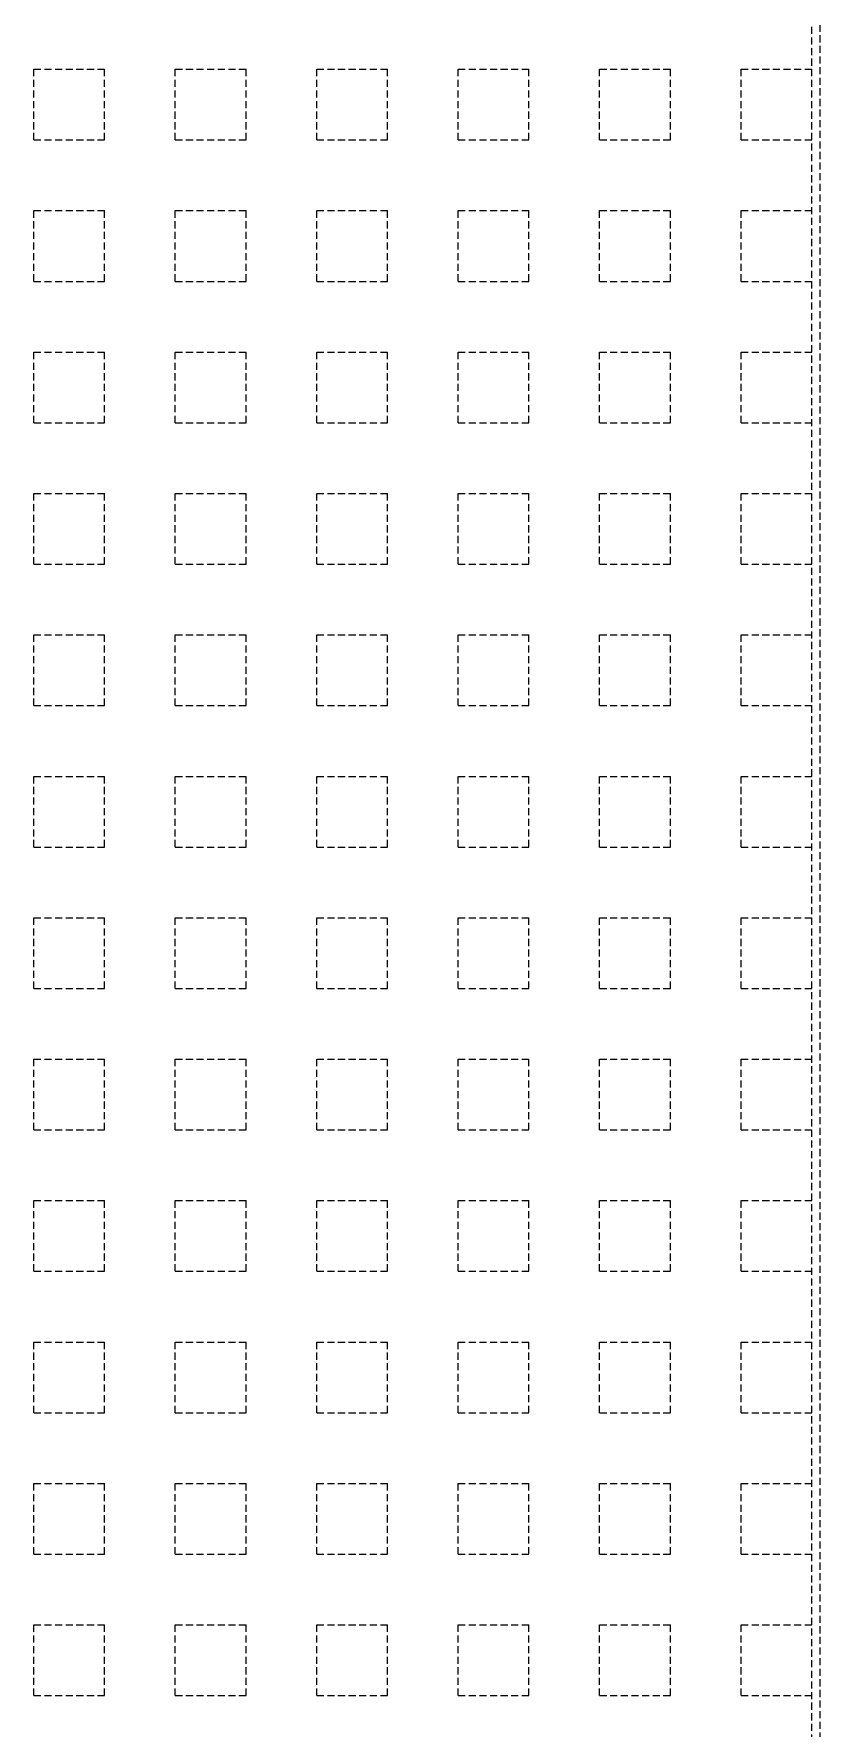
# Model space of a CAD drawing. Extents: x -1457 to 23780, y -2071 to 4205.
# Drawn here: x 4795 to 4822.8, y 1053.8 to 1113.8 of the extents above; entities that cross this region are included whole.
import ezdxf

# ---------------------------------------------------------------- set-up
doc = ezdxf.new("R2010")
doc.units = 0
doc.header["$MEASUREMENT"] = 0
doc.linetypes.add('HIDDEN', pattern=[0.375, 0.25, -0.125])
doc.layers.add('M-TEFRIS2-015', color=129, linetype='Continuous', lineweight=9)

msp = doc.modelspace()

# ---------------------------------------------------------------- linework, layer by layer
at = {"layer": 'M-TEFRIS2-015', "linetype": 'HIDDEN', "lineweight": 0}
for p, q in [((4822.5, 285), (4822.5, 2034.319)), ((4822.793, 284.7), (4822.793, 2034.319)), ((4795, 1112.5), (4797.5, 1112.5)), ((4795, 1110), (4795, 1112.5)), ((4797.5, 1110), (4797.5, 1112.5)), ((4800, 1112.5), (4802.5, 1112.5)), ((4800, 1110), (4800, 1112.5)), ((4802.5, 1110), (4802.5, 1112.5)), ((4805, 1112.5), (4807.5, 1112.5)), ((4805, 1110), (4805, 1112.5)), ((4807.5, 1110), (4807.5, 1112.5)), ((4810, 1112.5), (4812.5, 1112.5)), ((4810, 1110), (4810, 1112.5)), ((4812.5, 1110), (4812.5, 1112.5)), ((4815, 1112.5), (4817.5, 1112.5)), ((4815, 1110), (4815, 1112.5)), ((4817.5, 1110), (4817.5, 1112.5)), ((4820, 1112.5), (4822.5, 1112.5)), ((4820, 1110), (4820, 1112.5)), ((4795, 1110), (4797.5, 1110)), ((4800, 1110), (4802.5, 1110)), ((4805, 1110), (4807.5, 1110)), ((4810, 1110), (4812.5, 1110)), ((4815, 1110), (4817.5, 1110)), ((4820, 1110), (4822.5, 1110)), ((4795, 1107.5), (4797.5, 1107.5)), ((4795, 1105), (4795, 1107.5)), ((4797.5, 1105), (4797.5, 1107.5)), ((4800, 1107.5), (4802.5, 1107.5)), ((4800, 1105), (4800, 1107.5)), ((4802.5, 1105), (4802.5, 1107.5)), ((4805, 1107.5), (4807.5, 1107.5)), ((4805, 1105), (4805, 1107.5)), ((4807.5, 1105), (4807.5, 1107.5)), ((4810, 1107.5), (4812.5, 1107.5)), ((4810, 1105), (4810, 1107.5)), ((4812.5, 1105), (4812.5, 1107.5)), ((4815, 1107.5), (4817.5, 1107.5)), ((4815, 1105), (4815, 1107.5)), ((4817.5, 1105), (4817.5, 1107.5)), ((4820, 1107.5), (4822.5, 1107.5)), ((4820, 1105), (4820, 1107.5)), ((4795, 1105), (4797.5, 1105)), ((4800, 1105), (4802.5, 1105)), ((4805, 1105), (4807.5, 1105)), ((4810, 1105), (4812.5, 1105)), ((4815, 1105), (4817.5, 1105)), ((4820, 1105), (4822.5, 1105)), ((4795, 1102.5), (4797.5, 1102.5)), ((4795, 1100), (4795, 1102.5)), ((4797.5, 1100), (4797.5, 1102.5)), ((4800, 1102.5), (4802.5, 1102.5)), ((4800, 1100), (4800, 1102.5)), ((4802.5, 1100), (4802.5, 1102.5)), ((4805, 1102.5), (4807.5, 1102.5)), ((4805, 1100), (4805, 1102.5)), ((4807.5, 1100), (4807.5, 1102.5)), ((4810, 1102.5), (4812.5, 1102.5)), ((4810, 1100), (4810, 1102.5)), ((4812.5, 1100), (4812.5, 1102.5)), ((4815, 1102.5), (4817.5, 1102.5)), ((4815, 1100), (4815, 1102.5)), ((4817.5, 1100), (4817.5, 1102.5)), ((4820, 1102.5), (4822.5, 1102.5)), ((4820, 1100), (4820, 1102.5)), ((4795, 1100), (4797.5, 1100)), ((4800, 1100), (4802.5, 1100)), ((4805, 1100), (4807.5, 1100)), ((4810, 1100), (4812.5, 1100)), ((4815, 1100), (4817.5, 1100)), ((4820, 1100), (4822.5, 1100)), ((4795, 1097.5), (4797.5, 1097.5)), ((4795, 1095), (4795, 1097.5)), ((4797.5, 1095), (4797.5, 1097.5)), ((4800, 1097.5), (4802.5, 1097.5)), ((4800, 1095), (4800, 1097.5)), ((4802.5, 1095), (4802.5, 1097.5)), ((4805, 1097.5), (4807.5, 1097.5)), ((4805, 1095), (4805, 1097.5)), ((4807.5, 1095), (4807.5, 1097.5)), ((4810, 1097.5), (4812.5, 1097.5)), ((4810, 1095), (4810, 1097.5)), ((4812.5, 1095), (4812.5, 1097.5)), ((4815, 1097.5), (4817.5, 1097.5)), ((4815, 1095), (4815, 1097.5)), ((4817.5, 1095), (4817.5, 1097.5)), ((4820, 1097.5), (4822.5, 1097.5)), ((4820, 1095), (4820, 1097.5)), ((4795, 1095), (4797.5, 1095)), ((4800, 1095), (4802.5, 1095)), ((4805, 1095), (4807.5, 1095)), ((4810, 1095), (4812.5, 1095)), ((4815, 1095), (4817.5, 1095)), ((4820, 1095), (4822.5, 1095)), ((4795, 1092.5), (4797.5, 1092.5)), ((4795, 1090), (4795, 1092.5)), ((4797.5, 1090), (4797.5, 1092.5)), ((4800, 1092.5), (4802.5, 1092.5)), ((4800, 1090), (4800, 1092.5)), ((4802.5, 1090), (4802.5, 1092.5)), ((4805, 1092.5), (4807.5, 1092.5)), ((4805, 1090), (4805, 1092.5)), ((4807.5, 1090), (4807.5, 1092.5)), ((4810, 1092.5), (4812.5, 1092.5)), ((4810, 1090), (4810, 1092.5)), ((4812.5, 1090), (4812.5, 1092.5)), ((4815, 1092.5), (4817.5, 1092.5)), ((4815, 1090), (4815, 1092.5)), ((4817.5, 1090), (4817.5, 1092.5)), ((4820, 1092.5), (4822.5, 1092.5)), ((4820, 1090), (4820, 1092.5)), ((4795, 1090), (4797.5, 1090)), ((4800, 1090), (4802.5, 1090)), ((4805, 1090), (4807.5, 1090)), ((4810, 1090), (4812.5, 1090)), ((4815, 1090), (4817.5, 1090)), ((4820, 1090), (4822.5, 1090)), ((4795, 1087.5), (4797.5, 1087.5)), ((4795, 1085), (4795, 1087.5)), ((4797.5, 1085), (4797.5, 1087.5)), ((4800, 1087.5), (4802.5, 1087.5)), ((4800, 1085), (4800, 1087.5)), ((4802.5, 1085), (4802.5, 1087.5)), ((4805, 1087.5), (4807.5, 1087.5)), ((4805, 1085), (4805, 1087.5)), ((4807.5, 1085), (4807.5, 1087.5)), ((4810, 1087.5), (4812.5, 1087.5)), ((4810, 1085), (4810, 1087.5)), ((4812.5, 1085), (4812.5, 1087.5)), ((4815, 1087.5), (4817.5, 1087.5)), ((4815, 1085), (4815, 1087.5)), ((4817.5, 1085), (4817.5, 1087.5)), ((4820, 1087.5), (4822.5, 1087.5)), ((4820, 1085), (4820, 1087.5)), ((4795, 1085), (4797.5, 1085)), ((4800, 1085), (4802.5, 1085)), ((4805, 1085), (4807.5, 1085)), ((4810, 1085), (4812.5, 1085)), ((4815, 1085), (4817.5, 1085)), ((4820, 1085), (4822.5, 1085)), ((4795, 1082.5), (4797.5, 1082.5)), ((4795, 1080), (4795, 1082.5)), ((4797.5, 1080), (4797.5, 1082.5)), ((4800, 1082.5), (4802.5, 1082.5)), ((4800, 1080), (4800, 1082.5)), ((4802.5, 1080), (4802.5, 1082.5)), ((4805, 1082.5), (4807.5, 1082.5)), ((4805, 1080), (4805, 1082.5)), ((4807.5, 1080), (4807.5, 1082.5)), ((4810, 1082.5), (4812.5, 1082.5)), ((4810, 1080), (4810, 1082.5)), ((4812.5, 1080), (4812.5, 1082.5)), ((4815, 1082.5), (4817.5, 1082.5)), ((4815, 1080), (4815, 1082.5)), ((4817.5, 1080), (4817.5, 1082.5)), ((4820, 1082.5), (4822.5, 1082.5)), ((4820, 1080), (4820, 1082.5)), ((4795, 1080), (4797.5, 1080)), ((4800, 1080), (4802.5, 1080)), ((4805, 1080), (4807.5, 1080)), ((4810, 1080), (4812.5, 1080)), ((4815, 1080), (4817.5, 1080)), ((4820, 1080), (4822.5, 1080)), ((4795, 1077.5), (4797.5, 1077.5)), ((4795, 1075), (4795, 1077.5)), ((4797.5, 1075), (4797.5, 1077.5)), ((4800, 1077.5), (4802.5, 1077.5)), ((4800, 1075), (4800, 1077.5)), ((4802.5, 1075), (4802.5, 1077.5)), ((4805, 1077.5), (4807.5, 1077.5)), ((4805, 1075), (4805, 1077.5)), ((4807.5, 1075), (4807.5, 1077.5)), ((4810, 1077.5), (4812.5, 1077.5)), ((4810, 1075), (4810, 1077.5)), ((4812.5, 1075), (4812.5, 1077.5)), ((4815, 1077.5), (4817.5, 1077.5)), ((4815, 1075), (4815, 1077.5)), ((4817.5, 1075), (4817.5, 1077.5)), ((4820, 1077.5), (4822.5, 1077.5)), ((4820, 1075), (4820, 1077.5)), ((4795, 1075), (4797.5, 1075)), ((4800, 1075), (4802.5, 1075)), ((4805, 1075), (4807.5, 1075)), ((4810, 1075), (4812.5, 1075)), ((4815, 1075), (4817.5, 1075)), ((4820, 1075), (4822.5, 1075)), ((4795, 1072.5), (4797.5, 1072.5)), ((4795, 1070), (4795, 1072.5)), ((4797.5, 1070), (4797.5, 1072.5)), ((4800, 1072.5), (4802.5, 1072.5)), ((4800, 1070), (4800, 1072.5)), ((4802.5, 1070), (4802.5, 1072.5)), ((4805, 1072.5), (4807.5, 1072.5)), ((4805, 1070), (4805, 1072.5)), ((4807.5, 1070), (4807.5, 1072.5)), ((4810, 1072.5), (4812.5, 1072.5)), ((4810, 1070), (4810, 1072.5)), ((4812.5, 1070), (4812.5, 1072.5)), ((4815, 1072.5), (4817.5, 1072.5)), ((4815, 1070), (4815, 1072.5)), ((4817.5, 1070), (4817.5, 1072.5)), ((4820, 1072.5), (4822.5, 1072.5)), ((4820, 1070), (4820, 1072.5)), ((4795, 1070), (4797.5, 1070)), ((4800, 1070), (4802.5, 1070)), ((4805, 1070), (4807.5, 1070)), ((4810, 1070), (4812.5, 1070)), ((4815, 1070), (4817.5, 1070)), ((4820, 1070), (4822.5, 1070)), ((4795, 1067.5), (4797.5, 1067.5)), ((4795, 1065), (4795, 1067.5)), ((4797.5, 1065), (4797.5, 1067.5)), ((4800, 1067.5), (4802.5, 1067.5)), ((4800, 1065), (4800, 1067.5)), ((4802.5, 1065), (4802.5, 1067.5)), ((4805, 1067.5), (4807.5, 1067.5)), ((4805, 1065), (4805, 1067.5)), ((4807.5, 1065), (4807.5, 1067.5)), ((4810, 1067.5), (4812.5, 1067.5)), ((4810, 1065), (4810, 1067.5)), ((4812.5, 1065), (4812.5, 1067.5)), ((4815, 1067.5), (4817.5, 1067.5)), ((4815, 1065), (4815, 1067.5)), ((4817.5, 1065), (4817.5, 1067.5)), ((4820, 1067.5), (4822.5, 1067.5)), ((4820, 1065), (4820, 1067.5)), ((4795, 1065), (4797.5, 1065)), ((4800, 1065), (4802.5, 1065)), ((4805, 1065), (4807.5, 1065)), ((4810, 1065), (4812.5, 1065)), ((4815, 1065), (4817.5, 1065)), ((4820, 1065), (4822.5, 1065)), ((4795, 1062.5), (4797.5, 1062.5)), ((4795, 1060), (4795, 1062.5)), ((4797.5, 1060), (4797.5, 1062.5)), ((4800, 1062.5), (4802.5, 1062.5)), ((4800, 1060), (4800, 1062.5)), ((4802.5, 1060), (4802.5, 1062.5)), ((4805, 1062.5), (4807.5, 1062.5)), ((4805, 1060), (4805, 1062.5)), ((4807.5, 1060), (4807.5, 1062.5)), ((4810, 1062.5), (4812.5, 1062.5)), ((4810, 1060), (4810, 1062.5)), ((4812.5, 1060), (4812.5, 1062.5)), ((4815, 1062.5), (4817.5, 1062.5)), ((4815, 1060), (4815, 1062.5)), ((4817.5, 1060), (4817.5, 1062.5)), ((4820, 1062.5), (4822.5, 1062.5)), ((4820, 1060), (4820, 1062.5)), ((4795, 1060), (4797.5, 1060)), ((4800, 1060), (4802.5, 1060)), ((4805, 1060), (4807.5, 1060)), ((4810, 1060), (4812.5, 1060)), ((4815, 1060), (4817.5, 1060)), ((4820, 1060), (4822.5, 1060)), ((4795, 1057.5), (4797.5, 1057.5)), ((4795, 1055), (4795, 1057.5)), ((4797.5, 1055), (4797.5, 1057.5)), ((4800, 1057.5), (4802.5, 1057.5)), ((4800, 1055), (4800, 1057.5)), ((4802.5, 1055), (4802.5, 1057.5)), ((4805, 1057.5), (4807.5, 1057.5)), ((4805, 1055), (4805, 1057.5)), ((4807.5, 1055), (4807.5, 1057.5)), ((4810, 1057.5), (4812.5, 1057.5)), ((4810, 1055), (4810, 1057.5)), ((4812.5, 1055), (4812.5, 1057.5)), ((4815, 1057.5), (4817.5, 1057.5)), ((4815, 1055), (4815, 1057.5)), ((4817.5, 1055), (4817.5, 1057.5)), ((4820, 1057.5), (4822.5, 1057.5)), ((4820, 1055), (4820, 1057.5)), ((4795, 1055), (4797.5, 1055)), ((4800, 1055), (4802.5, 1055)), ((4805, 1055), (4807.5, 1055)), ((4810, 1055), (4812.5, 1055)), ((4815, 1055), (4817.5, 1055)), ((4820, 1055), (4822.5, 1055))]:
    msp.add_line(p, q, dxfattribs=at)

doc.saveas('drawing.dxf')
